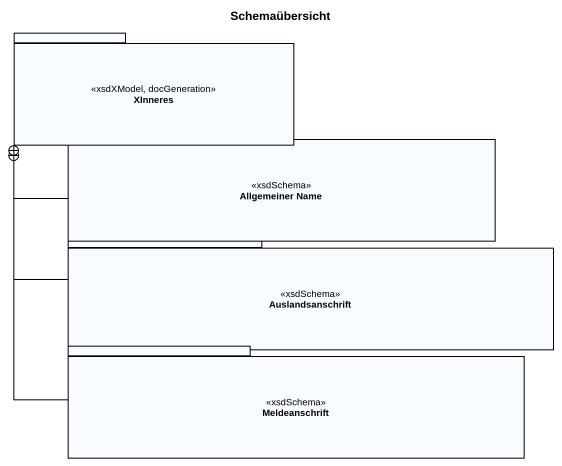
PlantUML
@startuml
title Schemaübersicht
package XInneres <<xsdXModel, docGeneration>> {
}
package "Allgemeiner Name" as Allgemeiner_Name <<xsdSchema>> {
}
package Auslandsanschrift <<xsdSchema>> {
}
package Meldeanschrift <<xsdSchema>> {
}
Allgemeiner_Name -up-+ XInneres
Auslandsanschrift -up-+ XInneres
Meldeanschrift -up-+ XInneres
@enduml
